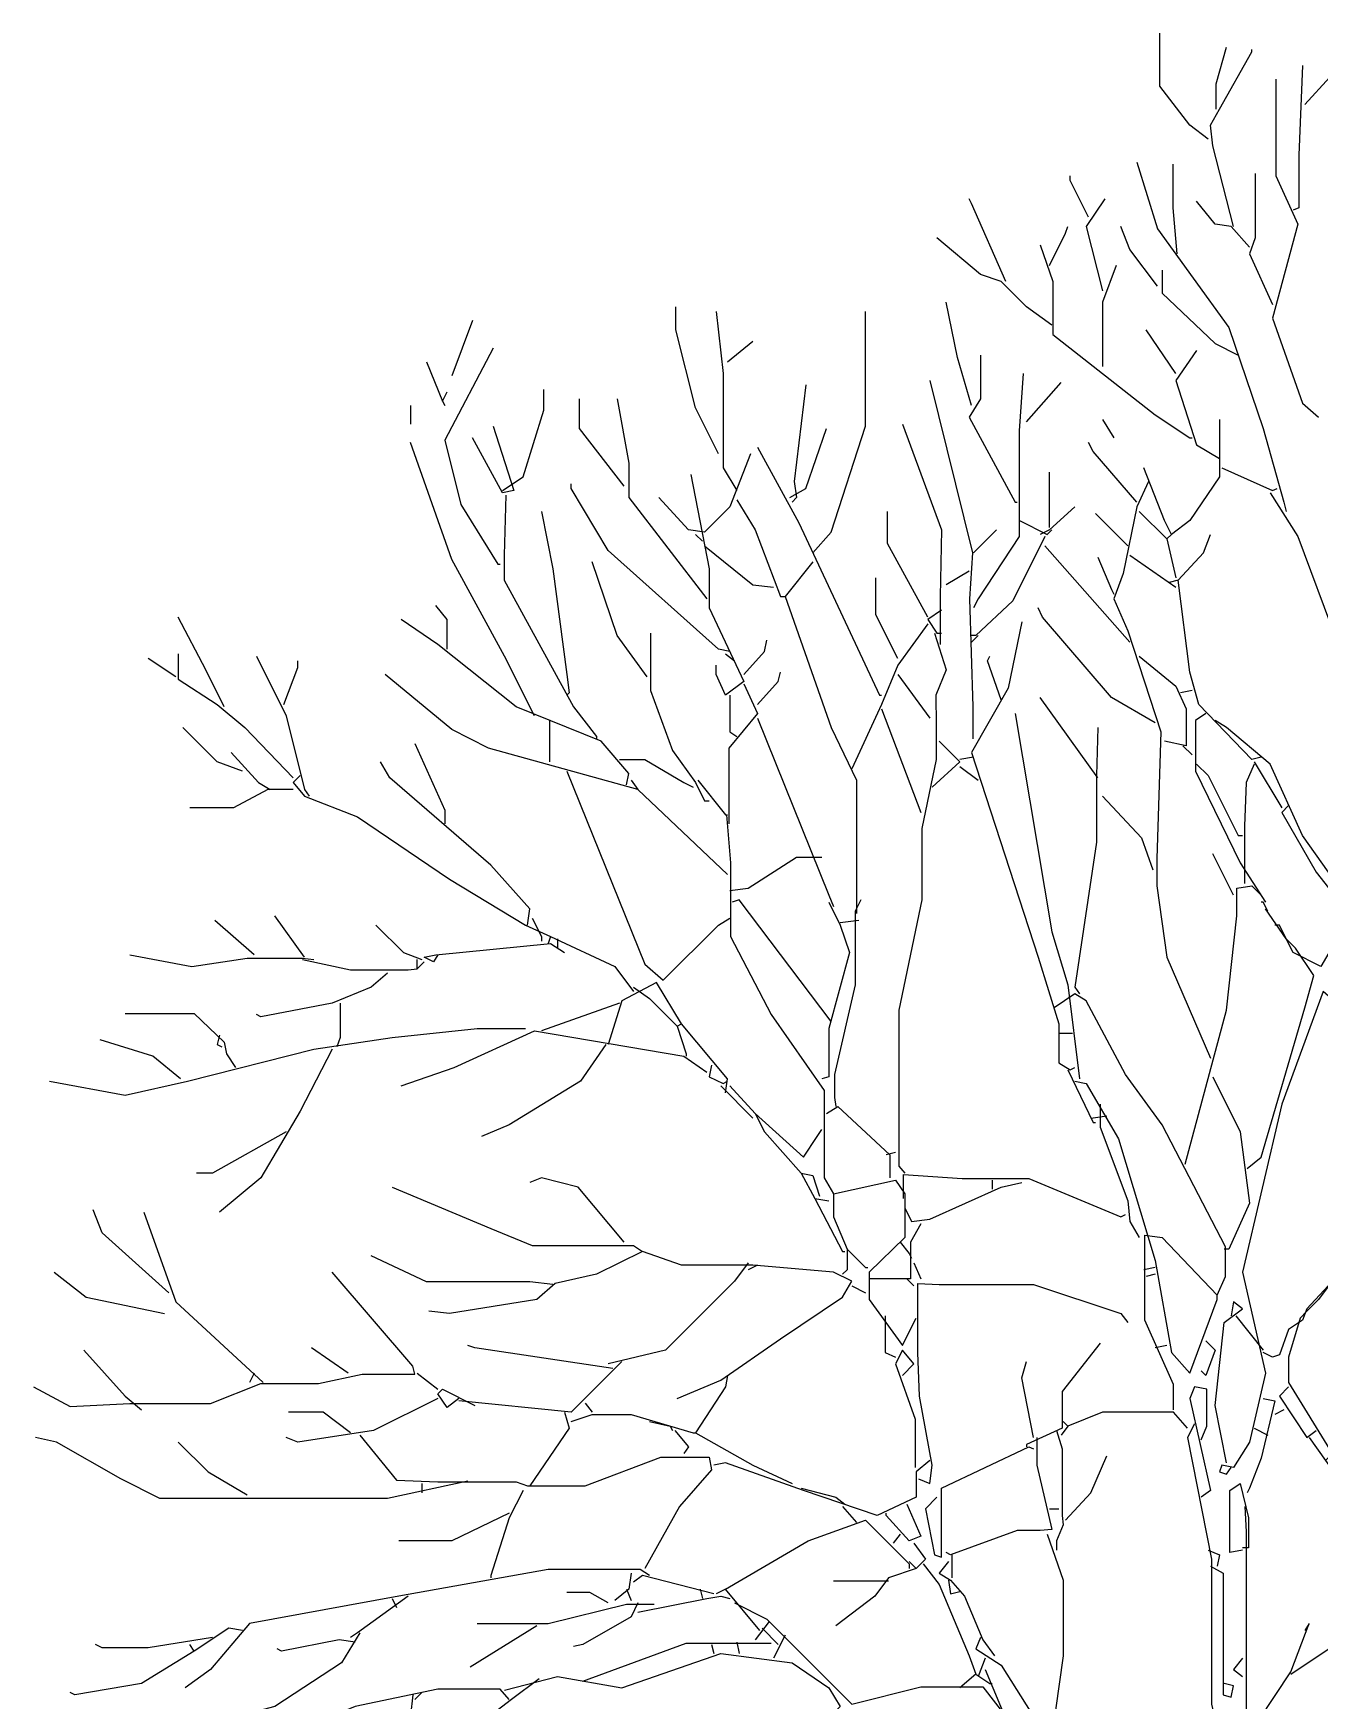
# Model space of a CAD drawing. Header units: millimetres. Extents: x -10794 to 121495, y 177957 to 264658.
# Drawn here: x 42275 to 46626, y 251671 to 257313 of the extents above; entities that cross this region are included whole.
import ezdxf

# ---------------------------------------------------------------- set-up
doc = ezdxf.new("R2010")
doc.units = ezdxf.units.MM

# ---------------------------------------------------------------- blocks, each defined once
blk = doc.blocks.new('A$C589840F9')
at = {"linetype": 'Continuous'}
for points in [[(3973.5, 10077.7), (3911.3, 10124.3), (3810.2, 10256.5), (3810.2, 10435.4)], [(4059.1, 9782.2), (3989.1, 10054.4), (3981.3, 10124.3), (4012.4, 10178.8), (4121.3, 10373.2), (4121.3, 10381)], [(4000.7, 10178.8), (4000.7, 10264.3), (4035.7, 10388.7)], [(4292.3, 10326.5), (4280.7, 10023.3), (4280.7, 9844.4), (4261.2, 9836.6)], [(4300.1, 10194.3), (4385.7, 10287.6), (4432.3, 10365.4)], [(4202.9, 10279.9), (4202.9, 9953.3), (4276.8, 9790), (4191.3, 9471.2), (4292.3, 9183.5), (4346.8, 9136.8)], [(3732.5, 9999.9), (3802.5, 9774.4), (4043.5, 9440.1), (4160.2, 9097.9), (4230.1, 8849.1), (4237.9, 8818)], [(3868.6, 9688.9), (3854.9, 9844.4), (3854.9, 9992.2)], [(3569.2, 9813.3), (3507, 9937.7), (3507, 9953.3)], [(4132.9, 9961.1), (4132.9, 9743.3), (4113.5, 9688.9), (4191.3, 9517.8)], [(3289.2, 9595.6), (3172.6, 9860), (3164.8, 9875.5)], [(3623.6, 9875.5), (3561.4, 9782.2), (3615.8, 9564.5)], [(4113.5, 9712.2), (4051.3, 9782.2), (3996.9, 9790), (3934.7, 9867.7)], [(3437, 9650), (3491.4, 9758.9), (3499.2, 9782.2)], [(3802.5, 9580), (3709.1, 9704.5), (3678, 9782.2)], [(3444.8, 9447.8), (3359.2, 9510.1), (3273.7, 9595.6), (3203.7, 9618.9), (3056, 9743.3)], [(3405.9, 9720), (3448.7, 9595.6), (3448.7, 9416.7), (3794.7, 9144.6), (3911.3, 9066.8), (3919.1, 9066.8)], [(3662.5, 9650), (3615.8, 9525.6), (3615.8, 9307.9)], [(3818, 9634.5), (3818, 9556.7), (3996.9, 9385.6), (4074.6, 9346.8)], [(2317.2, 9012.4), (2239.5, 9167.9), (2173.4, 9432.3), (2173.4, 9510.1)], [(2309.5, 9494.5), (2332.8, 9284.5), (2332.8, 8965.7), (2379.5, 8888)], [(2636.1, 8678), (2698.3, 8748), (2814.9, 9105.7), (2814.9, 9494.5)], [(3172.6, 9175.7), (3125.9, 9339), (3087.1, 9525.6)], [(1485.2, 9463.4), (1415.2, 9276.8)], [(3864.7, 9284.5), (3763.6, 9432.3)], [(1555.2, 9370.1), (1391.9, 9059), (1446.3, 8841.3), (1570.7, 8639.1), (1578.5, 8639.1)], [(2348.3, 9323.4), (2433.9, 9393.4)], [(1329.7, 9323.4), (1384.1, 9191.2), (1391.9, 9175.7)], [(3203.7, 9346.8), (3203.7, 9199), (3164.8, 9136.8), (3320.3, 8849.1), (3328.1, 8849.1)], [(3934.7, 9362.3), (3864.7, 9261.2), (3934.7, 9043.5), (4012.4, 8996.8)], [(3032.6, 9261.2), (3176.5, 8678), (3166.8, 8522.5), (3177.5, 8157), (3177.5, 8048.2)], [(3347.6, 9284.5), (3334, 9090.1), (3334, 8732.5), (3195.9, 8522.5), (3180.4, 8491.4)], [(3359.2, 9121.3), (3475.9, 9253.4)], [(1384.1, 9191.2), (1399.7, 9222.3)], [(1586.3, 8888), (1656.3, 8934.6), (1726.3, 9160.1), (1726.3, 9230.1)], [(1998.4, 8903.5), (1846.8, 9097.9), (1846.8, 9199)], [(1975.1, 9199), (2014, 8981.3), (2014, 8864.6), (2278.4, 8522.5)], [(2612.7, 9245.7), (2573.9, 8919.1), (2581.6, 8864.6), (2566.1, 8849.1)], [(1275.3, 9175.7), (1275.3, 9113.5)], [(1555.2, 9105.7), (1625.2, 8888), (1586.3, 8880.2), (1485.2, 9066.8)], [(2558.3, 8864.6), (2612.7, 8895.7), (2682.7, 9097.9)], [(2939.3, 9113.5), (3071.5, 8755.8), (3067.6, 8530.3), (3067.6, 8367)], [(3615.8, 9129), (3654.7, 9066.8)], [(4012.4, 9129), (4012.4, 8934.6), (3911.3, 8786.9), (3849.1, 8740.2), (3825.8, 8786.9), (3755.8, 8965.7)], [(1695.2, 8125.9), (1594.1, 8328.1), (1415.2, 8654.7), (1275.3, 9051.3)], [(2449.4, 9035.7), (2589.4, 8779.1), (2861.6, 8195.9), (2869.3, 8195.9)], [(3732.5, 8849.1), (3584.7, 9020.2), (3569.2, 9051.3)], [(2426.1, 9012.4), (2356.1, 8833.5), (2270.6, 8748), (2216.2, 8755.8), (2115.1, 8864.6)], [(2223.9, 8942.4), (2286.1, 8623.6), (2286.1, 8491.4), (2402.8, 8242.6), (2340.6, 8195.9), (2309.5, 8265.9), (2309.5, 8297)], [(3437, 8763.6), (3437, 8950.2)], [(3771.4, 8919.1), (3732.5, 8833.5), (3685.8, 8608), (3654.7, 8522.5), (3701.4, 8413.6), (3814.1, 8071.5), (3800.5, 7643.8), (3800.5, 7550.5), (3833.6, 7309.4), (3981.3, 6967.3)], [(4020.2, 8965.7), (4191.3, 8888), (4206.8, 8895.7)], [(1598, 8872.4), (1592.1, 8670.2), (1592.1, 8584.7), (1827.4, 8157), (1905.1, 8055.9), (1905.1, 8048.2)], [(2356.1, 8343.7), (2317.2, 8351.4), (1944, 8685.8), (1819.6, 8895.7), (1819.6, 8911.3)], [(4183.5, 8880.2), (4276.8, 8732.5), (4541.2, 8024.8), (4681.1, 7853.8), (4657.8, 7783.8), (4471.2, 7503.8), (4424.5, 7534.9), (4292.3, 7721.6), (4183.5, 7962.6), (4035.7, 8087), (3996.9, 8110.4)], [(1718.5, 8818), (1757.4, 8623.6), (1804, 8265.9), (1811.8, 8203.7), (1804, 8195.9)], [(2379.5, 8856.9), (2441.7, 8755.8), (2527.2, 8530.3), (2542.7, 8530.3)], [(3024.9, 8460.3), (2888.8, 8709.1), (2888.8, 8818)], [(3522.5, 8833.5), (3437, 8755.8), (3405.9, 8740.2)], [(3701.4, 8701.3), (3592.5, 8810.2)], [(3740.3, 8818), (3833.6, 8724.7), (3849.1, 8740.2)], [(3180.4, 8678), (3258.1, 8755.8)], [(3335.9, 8786.9), (3429.2, 8740.2), (3444.8, 8755.8)], [(2239.5, 8740.2), (2262.8, 8716.9)], [(2270.6, 8701.3), (2433.9, 8569.2), (2503.9, 8561.4)], [(3421.4, 8732.5), (3312.6, 8514.7), (3188.2, 8398.1), (3172.6, 8398.1)], [(3421.4, 8701.3), (3709.1, 8374.8)], [(3833.6, 8724.7), (3864.7, 8592.5)], [(4152.4, 7986), (4121.3, 7978.2), (3942.4, 8164.8), (3911.3, 8273.7), (3872.4, 8584.7), (3958, 8678), (3981.3, 8740.2)], [(2076.2, 8258.1), (1975.1, 8398.1), (1889.6, 8646.9)], [(2636.1, 8646.9), (2542.7, 8530.3), (2698.3, 8087), (2783.8, 7908.2), (2783.8, 7457.2)], [(3600.3, 8662.5), (3646.9, 8553.6), (3654.7, 8538.1)], [(3709.1, 8670.2), (3864.7, 8561.4)], [(2923.8, 8320.3), (2849.9, 8468.1), (2849.9, 8592.5)], [(3164.8, 8615.8), (3087.1, 8569.2)], [(3872.4, 8584.7), (3841.3, 8576.9)], [(1399.7, 8351.4), (1399.7, 8452.5), (1360.8, 8499.2)], [(3071.5, 8483.6), (3024.9, 8452.5), (3056, 8405.9), (3071.5, 8405.9)], [(3794.7, 8102.6), (3646.9, 8188.1), (3413.7, 8460.3), (3398.1, 8491.4)], [(645.4, 8157), (583.2, 8281.4), (489.9, 8460.3)], [(2006.2, 7892.6), (2014, 7931.5), (1920.7, 8040.4), (1633, 8157), (1368.6, 8367), (1244.2, 8452.5)], [(2087.9, 8405.9), (2087.9, 8211.5), (2161.7, 8009.3), (2239.5, 7900.4), (2270.6, 7838.2), (2286.1, 7838.2)], [(3024.9, 8437), (2923.8, 8297), (2869.3, 8164.8), (2768.3, 7947.1)], [(3048.2, 8405.9), (3087.1, 8281.4), (3052.1, 8195.9), (3054, 8094.8), (3054, 7978.2), (3005.4, 7744.9), (3005.4, 7503.8), (2927.7, 7130.6), (2927.7, 6601.8), (2947.1, 6578.5)], [(3343.7, 8444.7), (3297, 8219.2), (3172.6, 8001.5), (3398.1, 7309.4), (3468.1, 7083.9), (3468.1, 6951.7), (3507, 6928.4), (3522.5, 6936.2)], [(2402.8, 8265.9), (2472.8, 8343.7), (2480.5, 8382.5)], [(3195.9, 8398.1), (3172.6, 8374.8)], [(482.1, 8258.1), (388.8, 8320.3)], [(489.9, 8335.9), (489.9, 8250.3), (622.1, 8164.8), (715.4, 8087), (878.7, 7916)], [(754.3, 8328.1), (855.4, 8125.9), (917.6, 7877.1), (933.1, 7853.8)], [(847.6, 8164.8), (894.2, 8289.2), (894.2, 8312.5)], [(2340.6, 8335.9), (2371.7, 8312.5)], [(3273.7, 8180.4), (3227, 8312.5), (3234.8, 8328.1)], [(3740.3, 8328.1), (3864.7, 8227), (3899.7, 8149.3), (3899.7, 8024.8), (3825.8, 8040.4)], [(2348.3, 7589.4), (2045.1, 7877.1), (1539.6, 8017.1), (1415.2, 8079.3), (1189.7, 8265.9)], [(2449.4, 8164.8), (2519.4, 8242.6), (2527.2, 8273.7)], [(2923.8, 8265.9), (3032.6, 8118.1)], [(2402.8, 8234.8), (2449.4, 8133.7), (2352.2, 8017.1), (2352.2, 7760.5)], [(2356.1, 8195.9), (2356.1, 8071.5), (2379.5, 8055.9)], [(3600.3, 7916), (3405.9, 8188.1)], [(3919.1, 8211.5), (3880.2, 8203.7)], [(2869.3, 8149.3), (3001.5, 7799.3)], [(3320.3, 8133.7), (3444.8, 7395), (3499.2, 7216.1), (3538.1, 6897.3)], [(3965.8, 8133.7), (3930.8, 8110.4), (3930.8, 7939.3), (4082.4, 7628.3), (4167.9, 7496.1)], [(707.6, 7939.3), (622.1, 7970.4), (505.4, 8087)], [(1745.7, 8110.4), (1745.7, 7970.4)], [(2449.4, 8118.1), (2690.5, 7519.4), (2706, 7480.5)], [(3600.3, 8087), (3596.4, 7923.7), (3596.4, 7698.2), (3522.5, 7208.4), (3538.1, 7185)], [(1290.8, 8032.6), (1391.9, 7807.1), (1391.9, 7760.5)], [(3063.7, 8040.4), (3133.7, 7970.4), (3040.4, 7884.9)], [(3888, 8024.8), (3919.1, 7993.7)], [(668.7, 8001.5), (762, 7900.4), (800.9, 7877.1)], [(1671.8, 7418.3), (1679.6, 7472.7), (1547.4, 7620.5), (1205.3, 7916), (1174.2, 7970.4)], [(1982.9, 7978.2), (2068.4, 7978.2), (2200.6, 7900.4), (2231.7, 7884.9)], [(3180.4, 7986), (3133.7, 7978.2)], [(3133.7, 7954.9), (3195.9, 7908.2)], [(3934.7, 7962.6), (3973.5, 7923.7), (4074.6, 7721.6), (4090.2, 7721.6)], [(4129.1, 7962.6), (4101.8, 7900.4), (4096, 7752.7), (4096, 7558.3)], [(4129.1, 7970.4), (4222.4, 7814.9)], [(902, 7923.7), (878.7, 7900.4), (917.6, 7853.8), (1096.4, 7783.8), (1407.5, 7573.8), (1664.1, 7418.3), (1749.6, 7379.4), (1741.8, 7356.1)], [(1804, 7939.3), (2068.4, 7286.1), (2130.6, 7231.7), (2317.2, 7418.3), (2356.1, 7441.6)], [(2021.8, 7908.2), (2045.1, 7877.1)], [(2247.3, 7908.2), (2340.6, 7791.6), (2348.3, 7791.6)], [(878.7, 7877.1), (793.1, 7877.1), (676.5, 7814.9), (528.8, 7814.9)], [(3615.8, 7853.8), (3748, 7713.8), (3786.9, 7604.9)], [(2344.5, 7791.6), (2358.1, 7628.3), (2358.1, 7379.4), (2496.1, 7115), (2674.9, 6858.4), (2674.9, 6562.9), (2706, 6508.5), (2916, 6555.2), (2947.1, 6508.5), (2947.1, 6461.9), (2970.4, 6415.2), (3032.6, 6423), (3273.7, 6531.8), (3343.7, 6547.4)], [(4245.7, 7822.7), (4222.4, 7799.3), (4339, 7597.2), (4455.6, 7449.4), (4354.6, 7278.3), (4261.2, 7325), (4237.9, 7371.7), (4167.9, 7472.7)], [(2356.1, 7534.9), (2418.3, 7542.7), (2581.6, 7647.7), (2667.2, 7647.7)], [(4059.1, 7519.4), (3989.1, 7659.4)], [(2698.3, 7091.7), (2387.2, 7503.8), (2363.9, 7496.1)], [(2799.4, 7503.8), (2779.9, 7465), (2779.9, 7216.1), (2709.9, 6912.9), (2709.9, 6835.1), (2713.8, 6804)], [(3895.8, 6609.6), (4035.7, 7130.6), (4070.7, 7449.4), (4070.7, 7542.7), (4121.3, 7550.5), (4152.4, 7519.4)], [(917.6, 7309.4), (816.5, 7449.4)], [(2690.5, 7496.1), (2729.4, 7418.3), (2760.5, 7325), (2690.5, 7068.4), (2690.5, 6905.1), (2667.2, 6897.3)], [(4175.7, 7465), (4160.2, 7496.1), (4152.4, 7496.1)], [(746.5, 7317.2), (614.3, 7433.9)], [(1158.6, 7418.3), (1251.9, 7325), (1314.1, 7301.7)], [(1687.4, 7441.6), (1718.5, 7379.4), (1718.5, 7363.9)], [(2791.6, 7433.9), (2729.4, 7426.1)], [(4105.7, 6594.1), (4152.4, 6632.9), (4300.1, 7138.4), (4331.2, 7247.2), (4269, 7340.5), (4237.9, 7371.7), (4214.6, 7418.3), (4199, 7418.3)], [(1368.6, 7317.2), (1353, 7293.9), (1321.9, 7309.4), (1360.8, 7317.2), (1749.6, 7356.1), (1796.3, 7325)], [(1749.6, 7379.4), (1967.3, 7278.3), (2029.5, 7192.8)], [(1772.9, 7371.7), (1772.9, 7340.5)], [(326.6, 7317.2), (536.5, 7278.3), (723.2, 7305.6), (909.8, 7305.6), (948.7, 7301.7)], [(909.8, 7301.7), (1073.1, 7266.7), (1267.5, 7266.7), (1298.6, 7270.6), (1298.6, 7301.7)], [(1321.9, 7293.9), (1298.6, 7270.6)], [(1197.5, 7255), (1143.1, 7208.4), (1010.9, 7153.9), (769.8, 7107.3), (754.3, 7115)], [(2340.6, 6850.7), (2348.3, 6897.3), (2192.8, 7083.9), (2107.3, 7223.9), (1990.7, 7161.7), (1944, 7014)], [(2029.5, 7208.4), (2084, 7169.5), (2177.3, 7076.2), (2192.8, 7083.9)], [(3856.9, 5777.6), (3856.9, 5863.1), (3759.7, 6080.8), (3759.7, 6368.5), (3818, 6360.8), (4004.6, 6166.4), (4031.9, 6228.6), (4031.9, 6329.7), (3818, 6741.8), (3693.6, 6912.9), (3561.4, 7161.7), (3522.5, 7185), (3452.5, 7138.4)], [(4455.6, 7153.9), (4416.8, 7146.1), (4362.3, 7192.8), (4222.4, 6811.8), (4090.2, 6244.1), (4167.9, 5902), (4113.5, 5668.7), (4059.1, 5583.2), (4020.2, 5590.9), (4012.4, 5567.6), (4035.7, 5559.8), (4051.3, 5583.2)], [(311, 7118.9), (544.3, 7118.9), (645.4, 7021.7), (653.2, 6982.9), (684.3, 6936.2)], [(1038.1, 7153.9), (1038.1, 7037.3), (1026.4, 7006.2)], [(1982.9, 7153.9), (1718.5, 7060.6)], [(54.4, 6889.5), (311, 6842.9), (521, 6889.5), (948.7, 6998.4), (1213.1, 7037.3), (1500.8, 7068.4), (1664.1, 7068.4)], [(1244.2, 6874), (1423, 6936.2), (1695.2, 7060.6), (2200.6, 6975.1), (2278.4, 6920.6)], [(2177.3, 7076.2), (2208.4, 6982.9), (2208.4, 6975.1)], [(3468.1, 7052.8), (3514.7, 7052.8)], [(497.7, 6897.3), (404.3, 6975.1), (225.5, 7029.5)], [(629.9, 7045.1), (622.1, 7014), (637.6, 7006.2)], [(1010.9, 6998.4), (902, 6788.5), (769.8, 6562.9), (629.9, 6446.3)], [(1936.2, 7014), (1850.7, 6889.5), (1609.6, 6741.8), (1516.3, 6702.9)], [(2293.9, 6944), (2286.1, 6905.1), (2332.8, 6881.8), (2348.3, 6889.5)], [(3499.2, 6928.4), (3584.7, 6749.6), (3592.5, 6749.6)], [(3522.5, 6889.5), (3561.4, 6881.8), (3670.3, 6695.1), (3794.7, 6283), (3849.1, 5972), (3911.3, 5902), (4004.6, 6150.8), (4004.6, 6166.4)], [(3989.1, 6905.1), (4082.4, 6718.5), (4113.5, 6477.4), (4043.5, 6321.9), (4028, 6321.9)], [(2325, 6874), (2433.9, 6765.1)], [(2356.1, 6874), (2441.7, 6780.7), (2472.8, 6718.5), (2597.2, 6578.5), (2636.1, 6570.7), (2659.4, 6500.7)], [(2441.7, 6780.7), (2605, 6632.9), (2651.6, 6702.9), (2667.2, 6726.2)], [(2682.7, 6780.7), (2721.6, 6804), (2896.6, 6640.7), (2896.6, 6562.9)], [(3577, 6765.1), (3631.4, 6772.9)], [(3608.1, 6811.8), (3608.1, 6734), (3701.4, 6485.2), (3709.1, 6415.2), (3740.3, 6360.8)], [(855.4, 6718.5), (606.5, 6578.5), (552.1, 6578.5)], [(4615.1, 6702.9), (4615.1, 6407.4), (4494.5, 6275.2), (4409, 6228.6), (4307.9, 6119.7), (4292.3, 6080.8), (4245.7, 6049.7), (4214.6, 5964.2), (4191.3, 5956.4), (4160.2, 5972)], [(2916, 6648.5), (2884.9, 6640.7)], [(1998.4, 6345.2), (1842.9, 6531.8), (1718.5, 6562.9), (1679.6, 6547.4)], [(2597.2, 6578.5), (2643.8, 6493), (2690.5, 6485.2)], [(2943.2, 6493), (2943.2, 6574.6), (3141.5, 6561), (3367, 6561), (3678, 6430.8), (3693.6, 6438.5)], [(3242.6, 6555.2), (3242.6, 6524.1)], [(1213.1, 6531.8), (1547.4, 6391.9), (1687.4, 6333.6), (2029.5, 6333.6), (2060.6, 6314.1)], [(2643.8, 6493), (2737.1, 6314.1), (2744.9, 6314.1)], [(2706, 6508.5), (2706, 6430.8), (2752.7, 6321.9), (2752.7, 6251.9), (2737.1, 6236.4)], [(2947.1, 6500.7), (2947.1, 6360.8), (2826.6, 6244.1), (2826.6, 6150.8), (2939.3, 5995.3), (2970.4, 6057.5), (2986, 6088.6)], [(458.8, 6174.1), (233.3, 6376.3), (202.2, 6454.1)], [(373.2, 6446.3), (482.1, 6143), (777.6, 5870.9)], [(3001.5, 6407.4), (2966.5, 6345.2), (2966.5, 6220.8), (2830.5, 6220.8)], [(2752.7, 6321.9), (2814.9, 6259.7), (2822.7, 6259.7)], [(2931.5, 6345.2), (2962.7, 6306.3), (2970.4, 6290.8)], [(1757.4, 6201.4), (1679.6, 6211.1), (1329.7, 6211.1), (1143.1, 6298.6)], [(2177.3, 5816.5), (2325, 5878.7), (2527.2, 6018.6), (2737.1, 6158.6), (2768.3, 6213), (2706, 6244.1), (2433.9, 6267.5), (2286.1, 6267.5), (2192.8, 6267.5), (2060.6, 6314.1), (1905.1, 6236.4), (1765.1, 6205.3), (1702.9, 6150.8), (1407.5, 6104.2), (1337.5, 6111.9)], [(2418.3, 6275.2), (2371.7, 6213), (2138.4, 5979.7), (1944, 5933.1)], [(2449.4, 6267.5), (2418.3, 6251.9)], [(2978.2, 6275.2), (3001.5, 6220.8)], [(0, 5855.3), (124.4, 5789.2), (326.6, 5799), (598.7, 5799), (769.8, 5867), (964.2, 5867), (1112, 5898.1), (1290.8, 5898.1), (1283, 5925.3), (1010.9, 6244.1)], [(70, 6244.1), (178.8, 6158.6), (443.2, 6104.2)], [(2954.9, 6220.8), (2978.2, 6197.5)], [(3794.7, 6259.7), (3755.8, 6251.9)], [(3794.7, 6236.4), (3763.6, 6228.6)], [(4393.4, 6213), (4346.8, 6150.8), (4307.9, 6111.9), (4284.6, 6088.6), (4245.7, 5956.4), (4245.7, 5870.9), (4393.4, 5629.8), (4370.1, 5606.5)], [(2768.3, 6197.5), (2814.9, 6174.1)], [(2993.8, 5544.3), (3032.6, 5528.7), (3040.4, 5590.9), (2997.6, 5824.2), (2991.8, 5972), (2991.8, 6205.3), (3063.7, 6201.4), (3382.6, 6201.4), (3678, 6104.2), (3701.4, 6073.1)], [(2881, 6096.4), (2881, 5972), (2916, 5956.4)], [(4035.7, 5598.7), (3996.9, 5793.1), (4028, 6073.1), (4090.2, 6119.7), (4059.1, 6143), (4051.3, 6096.4)], [(4066.8, 6096.4), (4160.2, 5979.7)], [(1065.3, 5902), (940.9, 5987.5)], [(1959.5, 5917.5), (1493, 5987.5), (1469.7, 5995.3)], [(3608.1, 6003.1), (3479.8, 5839.8), (3479.8, 5715.4), (3359.2, 5660.9), (3359.2, 5653.2)], [(3833.6, 5995.3), (3794.7, 5987.5)], [(3965.8, 6010.9), (3996.9, 5979.7), (3965.8, 5894.2), (3950.2, 5909.8)], [(171.1, 5979.7), (311, 5824.2), (365.5, 5777.6)], [(1990.7, 5940.9), (1819.6, 5769.8), (1438.6, 5808.7)], [(2939.3, 5894.2), (2978.2, 5933.1), (2939.3, 5979.7), (2916, 5933.1), (2982.1, 5746.5), (2982.1, 5583.2)], [(3382.6, 5684.3), (3343.7, 5886.4), (3359.2, 5940.9)], [(746.5, 5902), (730.9, 5870.9)], [(1298.6, 5902), (1368.6, 5847.6)], [(2348.3, 5894.2), (2340.6, 5855.3), (2239.5, 5699.8), (2433.9, 5590.9), (2566.1, 5528.7)], [(1368.6, 5816.5), (1150.8, 5707.6), (894.2, 5668.7), (855.4, 5684.3)], [(1438.6, 5816.5), (1399.7, 5785.3), (1368.6, 5832), (1384.1, 5847.6), (1493, 5793.1)], [(3950.2, 5676.5), (3969.6, 5723.1), (3969.6, 5847.6), (3926.9, 5855.3), (3911.3, 5816.5), (3981.3, 5505.4), (3950.2, 5482.1)], [(4160.2, 5816.5), (4199, 5808.7), (4152.4, 5614.3), (4113.5, 5513.2), (4105.7, 5497.6)], [(4245.7, 5855.3), (4214.6, 5824.2), (4307.9, 5684.3), (4339, 5707.6)], [(1073.1, 5699.8), (979.8, 5769.8), (863.1, 5769.8)], [(1796.3, 5769.8), (1811.8, 5715.4), (1679.6, 5521)], [(1819.6, 5738.7), (1889.6, 5762), (2021.8, 5762), (2231.7, 5699.8), (2239.5, 5699.8)], [(1866.2, 5800.9), (1889.6, 5769.8)], [(3903.5, 5715.4), (3856.9, 5769.8), (3615.8, 5769.8), (3499.2, 5723.1), (3483.6, 5738.7)], [(4230.1, 5777.6), (4199, 5762)], [(2084, 5738.7), (2153.9, 5723.1), (2161.7, 5707.6)], [(2169.5, 5707.6), (2216.2, 5653.2), (2200.6, 5629.8)], [(3460.3, 5707.6), (3479.8, 5645.4), (3479.8, 5419.9), (3483.6, 5388.8), (3460.3, 5334.3), (3460.3, 5303.2)], [(3499.2, 5723.1), (3475.9, 5692)], [(3926.9, 5730.9), (3903.5, 5684.3), (3985.2, 5272.1), (3985.2, 4782.2), (4020.2, 4634.5), (3853, 4455.7), (3853, 4230.1), (3903.5, 4051.3)], [(4129.1, 5715.4), (4175.7, 5692)], [(1469.7, 5536.5), (1197.5, 5478.2), (427.7, 5478.2), (295.5, 5544.3), (77.8, 5668.7), (7.8, 5684.3)], [(489.9, 5668.7), (591, 5567.6), (723.2, 5489.9)], [(1104.2, 5692), (1228.6, 5540.4), (1368.6, 5534.6), (1633, 5534.6), (1671.8, 5521), (1866.2, 5521), (2122.8, 5618.2), (2286.1, 5618.2), (2293.9, 5575.4), (2185.1, 5451), (2068.4, 5241)], [(3056, 5482.1), (3017.1, 5443.2), (3048.2, 5287.7), (3071.5, 5279.9), (3071.5, 5334.3), (3071.5, 5513.2), (3367, 5653.2), (3382.6, 5645.4)], [(3394.2, 5684.3), (3394.2, 5590.9), (3444.8, 5373.2), (3405.9, 5369.3), (3328.1, 5369.3), (3102.6, 5287.7), (3087.1, 5295.5)], [(4315.7, 5684.3), (4486.7, 5443.2), (4517.9, 5209.9), (4642.3, 4860), (4642.3, 4704.5), (4688.9, 4696.7)], [(3032.6, 5606.5), (2986, 5567.6), (2986, 5482.1), (2853.8, 5419.9), (2605, 5505.4), (2340.6, 5598.7), (2301.7, 5590.9)], [(3491.4, 5404.3), (3577, 5497.6), (3631.4, 5622.1)], [(1314.1, 5528.7), (1314.1, 5497.6)], [(4090.2, 5303.2), (4047.4, 5295.5), (4047.4, 5505.4), (4082.4, 5528.7), (4109.6, 5412.1), (4109.6, 5311), (4090.2, 5311)], [(1656.3, 5505.4), (1609.6, 5412.1), (1547.4, 5217.7), (1547.4, 5209.9)], [(2597.2, 5513.2), (2713.8, 5482.1), (2744.9, 5458.8)], [(1609.6, 5427.7), (1415.2, 5334.3), (1236.4, 5334.3)], [(2737.1, 5451), (2783.8, 5396.5)], [(2954.9, 5458.8), (3001.5, 5349.9), (2962.7, 5334.3), (2884.9, 5419.9), (2884.9, 5427.7)], [(3437, 5443.2), (3468.1, 5443.2)], [(4097.9, 5451), (4101.8, 5365.4), (4101.8, 4751.1), (4144.6, 4727.8), (4253.5, 4891.1), (4315.7, 5054.4), (4300.1, 5031.1)], [(2457.2, 5031.1), (2340.6, 5171), (2620.5, 5334.3), (2814.9, 5404.3), (2962.7, 5256.6), (2962.7, 5241)], [(2978.2, 5326.6), (3017.1, 5272.1), (2986, 5241), (2892.7, 5209.9), (2846, 5147.7), (2713.8, 5046.6)], [(2931.5, 5357.7), (2908.2, 5326.6)], [(3429.2, 5357.7), (3483.6, 5202.1), (3483.6, 4945.5), (3444.8, 4673.4), (3468.1, 4611.2), (3561.4, 4144.6), (3670.3, 3818), (3732.5, 3798.6), (3926.9, 3796.6), (4012.4, 3796.6)], [(3973.5, 5303.2), (4012.4, 5287.7), (4004.6, 5248.8)], [(2962.7, 5264.4), (2986, 5241)], [(3009.3, 5256.6), (3063.7, 5186.6), (3164.8, 4945.5), (3188.2, 4883.3), (3133.7, 4836.7)], [(3094.8, 5264.4), (3063.7, 5225.5), (3102.6, 5202.1), (3149.3, 5147.7), (3211.5, 5000), (3250.4, 4945.5)], [(3106.5, 5287.7), (3106.5, 5209.9)], [(3981.3, 5248.8), (4024.1, 5225.5), (4024.1, 4813.3), (4051.3, 4805.6), (4059.1, 4844.5), (4028, 4852.2)], [(2084, 5217.7), (2052.9, 5237.1), (1741.8, 5237.1), (1236.4, 5147.7), (730.9, 5054.4), (598.7, 4898.9), (513.2, 4836.7)], [(2021.8, 5225.5), (2014, 5171), (1967.3, 5132.2)], [(2301.7, 5155.5), (2060.6, 5217.7), (2029.5, 5194.4)], [(2892.7, 5198.3), (2706, 5198.3)], [(3094.8, 5202.1), (3102.6, 5155.5), (3133.7, 5163.3)], [(1267.5, 5147.7), (1096.4, 5023.3), (1073.1, 5007.7)], [(1213.1, 5139.9), (1228.6, 5108.8)], [(1944, 5124.4), (1881.8, 5159.4), (1804, 5159.4)], [(2006.2, 5171), (2021.8, 5132.2)], [(2045.1, 5093.3), (2278.4, 5139.9), (2325, 5147.7), (2356.1, 5139.9)], [(2255, 5171), (2262.8, 5139.9)], [(2340.6, 5171), (2309.5, 5155.5)], [(1500.8, 5054.4), (1741.8, 5054.4), (2006.2, 5120.5), (2099.5, 5120.5)], [(2045.1, 5124.4), (2021.8, 5077.7), (1858.5, 4984.4), (1827.4, 4976.6)], [(2371.7, 5124.4), (2480.5, 5070), (2721.6, 4828.9), (2768.3, 4782.2), (3001.5, 4840.6), (3211.5, 4840.6), (3304.8, 4720), (3374.8, 4743.4)], [(707.6, 5031.1), (661, 5038.9), (544.3, 4961.1), (528.8, 4984.4)], [(1104.2, 5023.3), (1042, 4922.2), (816.5, 4774.5), (762, 4758.9)], [(1702.9, 5046.6), (1477.4, 4906.7)], [(2488.3, 5062.2), (2441.7, 5000)], [(2465, 5038.9), (2519.4, 4984.4)], [(606.5, 5007.7), (388.8, 4972.8), (233.3, 4972.8), (209.9, 4984.4)], [(1088.6, 4992.2), (1034.2, 5000), (839.8, 4961.1), (824.3, 4968.9)], [(1858.5, 4860), (2208.4, 4988.3), (2496.1, 4988.3)], [(2293.9, 4984.4), (2301.7, 4953.3)], [(2379.5, 4992.2), (2387.2, 4953.3)], [(2542.7, 5015.5), (2503.9, 4937.8)], [(3203.7, 5007.7), (3188.2, 4968.9), (3273.7, 4914.4), (3390.3, 4727.8), (3413.7, 4704.5)], [(4253.5, 4883.3), (4393.4, 4976.6)], [(544.3, 4961.1), (365.5, 4852.2), (140, 4813.3), (124.4, 4821.1)], [(1594.1, 4828.9), (1772.9, 4875.6), (1990.7, 4836.7), (2325, 4953.3), (2566.1, 4922.2), (2690.5, 4836.7), (2729.4, 4774.5), (2667.2, 4712.3), (2527.2, 4572.3), (2371.7, 4416.8), (2356.1, 4416.8)], [(3219.3, 4937.8), (3195.9, 4875.6)], [(4090.2, 4937.8), (4059.1, 4898.9), (4090.2, 4875.6)], [(1710.7, 4867.8), (1617.4, 4797.8), (1384.1, 4618.9), (1376.3, 4603.4)], [(3188.2, 4883.3), (3234.8, 4852.2), (3242.6, 4852.2)], [(3219.3, 4898.9), (3421.4, 4416.8), (3483.6, 4385.7), (3460.3, 4331.2), (3429.2, 4393.4), (3437, 4401.2)], [(1283, 4813.3), (1275.3, 4743.4), (1104.2, 4572.3), (816.5, 4455.7), (738.7, 4455.7)], [(1609.6, 4797.8), (1578.5, 4832.8), (1368.6, 4832.8), (1088.6, 4774.5), (824.3, 4665.6), (793.1, 4634.5)], [(1314.1, 4821.1), (1290.8, 4797.8)]]:
    blk.add_lwpolyline(points, dxfattribs=at)

msp = doc.modelspace()

# ---------------------------------------------------------------- block references
msp.add_blockref('A$C589840F9', (42275.2, 246877.4))

doc.saveas('drawing.dxf')
